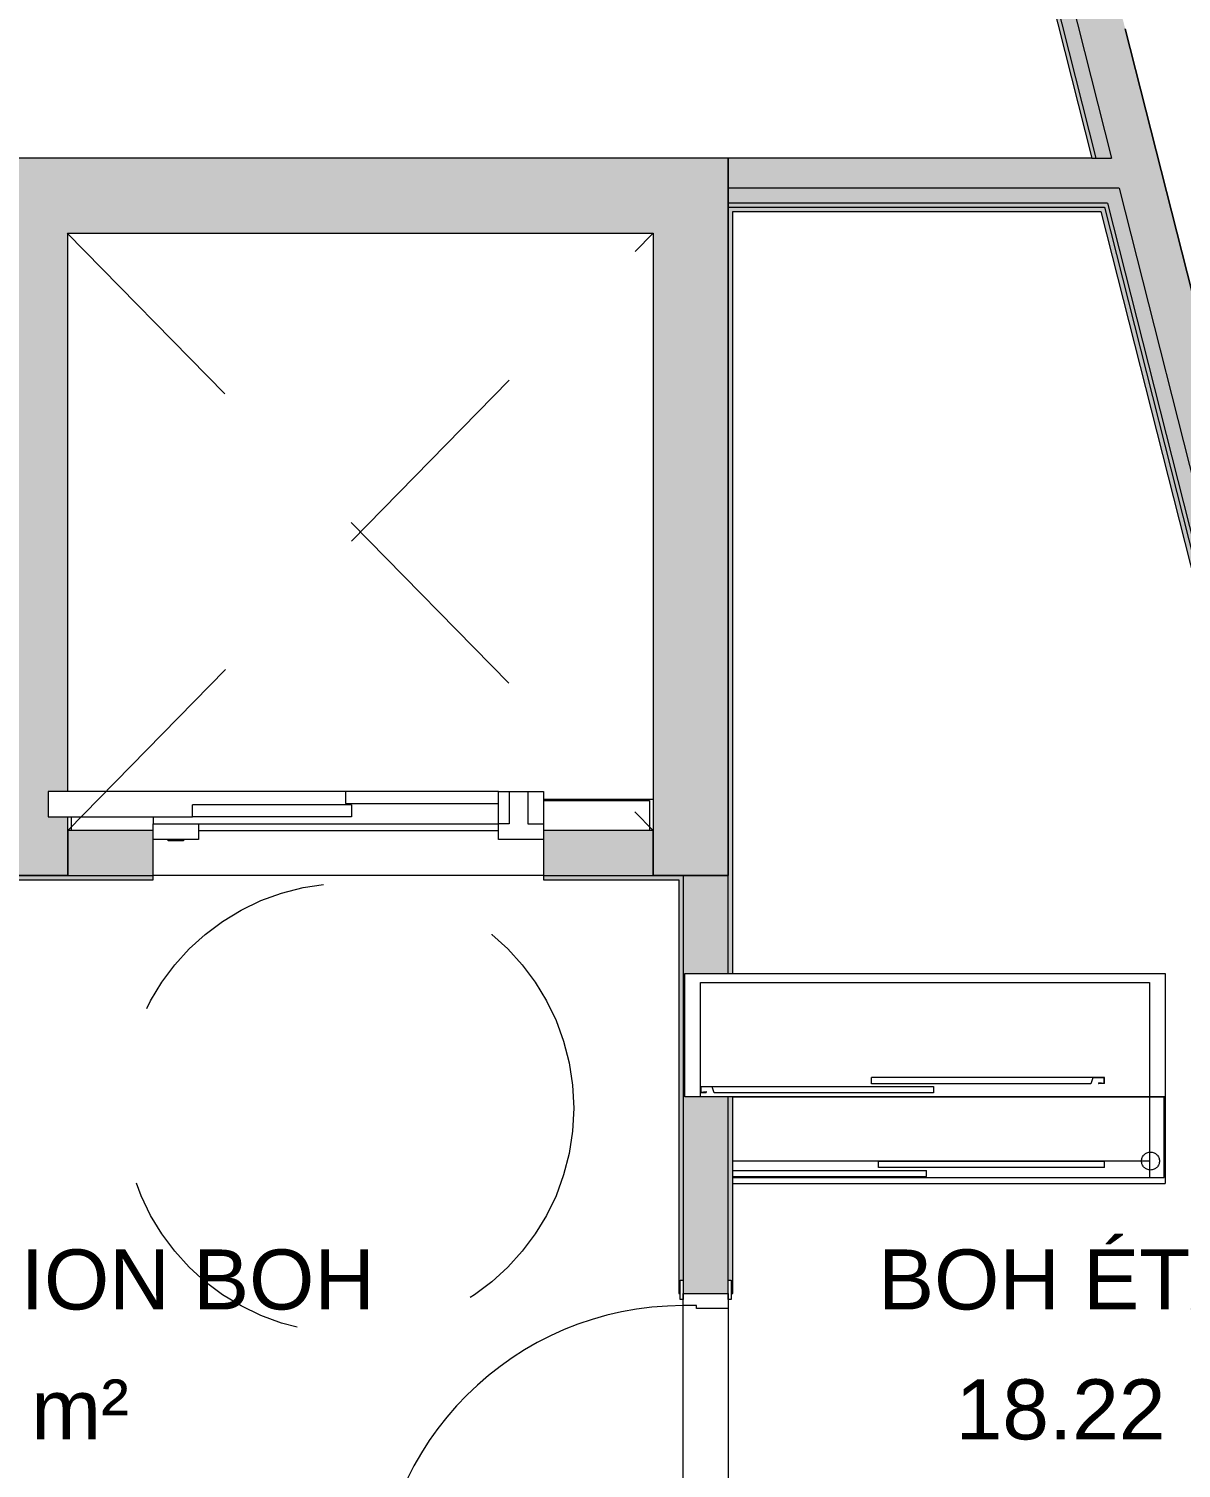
# Model space of a CAD drawing. Header units: metres. Extents: x -227.9 to -141.2, y 39.1 to 91.1.
# Drawn here: x -163.719 to -159.881, y 59.339 to 64.135 of the extents above; entities that cross this region are included whole.
import ezdxf

# ---------------------------------------------------------------- set-up
doc = ezdxf.new("R2010")
doc.units = ezdxf.units.M
doc.linetypes.add('DASHEDX2', pattern=[38.1, 25.4, -12.7])
doc.linetypes.add('JIS_02_0.7', pattern=[1.35, 0.75, -0.6])
for name, color, linetype, lineweight in [('A-AREA-IDEN', 7, 'Continuous', 9), ('A-DOOR', 7, 'Continuous', 5), ('A-FLOR', 7, 'Continuous', 5), ('A-WALL', 7, 'Continuous', 5), ('A-WALL-PATT', 7, 'Continuous', 13), ('I-WALL', 7, 'Continuous', 5), ('Q-SPCQ', 7, 'Continuous', 5), ('Q-SPCQ-HDLN', 7, 'DASHEDX2', 5)]:
    doc.layers.add(name, color=color, linetype=linetype, lineweight=lineweight)
doc.layers.add('A-DETL', color=94, linetype='Continuous', lineweight=5, true_color=0x00a600)
doc.layers.add('A-DETL-MBND', color=9, linetype='Continuous', lineweight=5, true_color=0xc0c0c0)
doc.styles.add('Arial_1', font='arial.ttf', dxfattribs={"height": 0.2})

msp = doc.modelspace()

# ---------------------------------------------------------------- hatches: boundary and pattern name
at = {"layer": 'A-WALL-PATT', "lineweight": 5, "true_color": 0xaaaaaa}
for points in [[(-162.6933, 63.4535), (-161.6391, 63.4535), (-161.6391, 63.7035), (-165.7891, 63.7035), (-165.7891, 63.4535), (-163.5891, 63.4535)], [(-161.6391, 61.3135), (-161.3891, 61.3135), (-161.3891, 63.7035), (-161.6391, 63.7035), (-161.6391, 61.7134)], [(-163.8391, 61.3135), (-163.5891, 61.3135), (-163.5891, 61.5085), (-163.6541, 61.5085), (-163.6541, 61.5935), (-163.5891, 61.5935), (-163.5891, 63.4535), (-163.8391, 63.4535), (-163.8391, 61.5085)]]:
    msp.add_hatch(color=253, dxfattribs=at).paths.add_polyline_path(points)
at = {"layer": 'I-WALL', "true_color": 0xaaaaaa}
for points in [[(-159.5788, 61.5947), (-159.4333, 61.6315), (-161.0414, 67.9793), (-161.1868, 67.9425), (-159.6088, 61.7134)], [(-160.0876, 63.6035), (-160.113, 63.7035), (-161.3891, 63.7035), (-161.3891, 63.6035), (-160.1392, 63.6035)], [(-160.1266, 63.5535), (-160.1392, 63.6035), (-161.3891, 63.6035), (-161.3891, 63.5535), (-160.14, 63.5535)], [(-160.1367, 63.5405), (-160.14, 63.5535), (-161.3891, 63.5535), (-161.3891, 63.5405), (-160.2264, 63.5405)], [(-160.1484, 63.5255), (-160.1329, 63.5255), (-160.1367, 63.5405), (-161.3891, 63.5405), (-161.3891, 63.5255), (-160.2264, 63.5255)], [(-159.6389, 61.5145), (-159.6244, 61.5182), (-160.1329, 63.5255), (-160.1484, 63.5255), (-159.6893, 61.7134)]]:
    msp.add_hatch(color=253, dxfattribs=at).paths.add_polyline_path(points)
h = msp.add_hatch(color=253, dxfattribs=at)
h.paths.add_polyline_path([(-159.6244, 61.5182), (-159.6118, 61.5214), (-160.1266, 63.5535), (-160.14, 63.5535), (-159.6738, 61.7134)])
h.paths.add_polyline_path([(-160.1646, 63.7035), (-161.2353, 67.9302), (-161.2479, 67.927), (-160.178, 63.7035)])
h = msp.add_hatch(color=253, dxfattribs=at)
h.paths.add_polyline_path([(-159.6149, 61.534), (-159.5665, 61.5462), (-160.0876, 63.6035), (-160.1392, 63.6035), (-159.6604, 61.7134)])
h.paths.add_polyline_path([(-160.113, 63.7035), (-161.1868, 67.9425), (-161.2353, 67.9302), (-160.1646, 63.7035)])
h = msp.add_hatch(color=253, dxfattribs=at)
h.paths.add_polyline_path([(-161.3741, 58.7753), (-161.3741, 58.8203), (-161.3791, 58.8203), (-161.3791, 58.7753)])
h.paths.add_polyline_path([(-161.3791, 59.9203), (-161.3741, 59.9203), (-161.3741, 60.5779), (-161.3891, 60.5779), (-161.3891, 59.9653), (-161.3791, 59.9653)])
h.paths.add_polyline_path([(-161.3856, 60.987), (-161.3741, 60.987), (-161.3741, 63.5255), (-161.3891, 63.5255), (-161.3891, 60.987), (-161.3874, 60.987)])
h = msp.add_hatch(color=253, dxfattribs=at)
h.paths.add_polyline_path([(-161.6391, 61.3135), (-161.6391, 61.4635), (-162.0041, 61.4635), (-162.0041, 61.3135), (-161.871, 61.3135)])
h.paths.add_polyline_path([(-163.3041, 61.3135), (-163.3041, 61.4635), (-163.5891, 61.4635), (-163.5891, 61.3135)])
h = msp.add_hatch(color=253, dxfattribs=at)
h.paths.add_polyline_path([(-165.6639, 61.2985), (-165.6639, 61.3135), (-165.8891, 61.3135), (-165.8891, 61.2985), (-165.8741, 61.2985)])
h.paths.add_polyline_path([(-164.3639, 61.2985), (-163.3041, 61.2985), (-163.3041, 61.3135), (-164.3639, 61.3135)])
h.paths.add_polyline_path([(-162.0041, 61.2985), (-161.5391, 61.2985), (-161.5391, 61.3135), (-162.0041, 61.3135)])
h = msp.add_hatch(color=253, dxfattribs=at)
h.paths.add_polyline_path([(-161.5391, 58.7603), (-161.5391, 58.7753), (-161.5491, 58.7753), (-161.5491, 58.8203), (-161.5541, 58.8203), (-161.5541, 58.7603), (-161.5466, 58.7603)])
h.paths.add_polyline_path([(-161.5491, 59.9203), (-161.5491, 59.9653), (-161.5391, 59.9653), (-161.5391, 61.2985), (-161.5541, 61.2985), (-161.5541, 59.9203)])
h = msp.add_hatch(color=253, dxfattribs=at)
h.paths.add_polyline_path([(-161.5391, 58.7603), (-161.3891, 58.7603), (-161.3891, 58.8203), (-161.5391, 58.8203), (-161.5391, 58.7753)])
h.paths.add_polyline_path([(-161.4641, 59.9203), (-161.3891, 59.9203), (-161.3891, 60.5779), (-161.5341, 60.5779), (-161.5341, 60.987), (-161.3891, 60.987), (-161.3891, 61.3135), (-161.5391, 61.3135), (-161.5391, 59.9203), (-161.4953, 59.9203)])

# ---------------------------------------------------------------- linework, layer by layer
at = {"layer": 'A-DETL', "color": 7, "linetype": 'JIS_02_0.7'}
for p, q in [((-163.5909, 63.4535), (-161.6391, 61.4635)), ((-163.5891, 61.4635), (-161.6391, 63.4535))]:
    msp.add_line(p, q, dxfattribs=at)
msp.add_circle((-162.6539, 60.5385), 0.75, dxfattribs=at)
at = {"layer": 'A-DETL-MBND', "lineweight": 9}
for p, q in [((-162.0041, 61.5635), (-161.6518, 61.5635)), ((-161.6518, 61.5635), (-161.6518, 61.4635)), ((-163.5764, 61.4635), (-163.5764, 61.5085))]:
    msp.add_line(p, q, dxfattribs=at)
at = {"layer": 'A-DOOR', "color": 9, "true_color": 0xc0c0c0}
for p, q in [((-163.6541, 61.5935), (-163.6541, 61.5085)), ((-162.6641, 61.5935), (-163.6541, 61.5935)), ((-162.6641, 61.5935), (-162.6641, 61.5535)), ((-162.1541, 61.5935), (-162.6641, 61.5935)), ((-162.1541, 61.4335), (-162.1541, 61.5935)), ((-162.1541, 61.5935), (-162.0571, 61.5935)), ((-162.1191, 61.5935), (-162.1191, 61.4855)), ((-162.0571, 61.5935), (-162.0571, 61.4855)), ((-162.6441, 61.5485), (-163.1741, 61.5485)), ((-163.1741, 61.5085), (-163.1741, 61.5485)), ((-162.6641, 61.5535), (-162.1541, 61.5535)), ((-162.6441, 61.5485), (-162.6441, 61.5085)), ((-163.6541, 61.5085), (-163.1741, 61.5085)), ((-163.3041, 61.5085), (-163.3041, 61.4855)), ((-163.3041, 61.4335), (-163.3041, 61.4855)), ((-163.3041, 61.4855), (-163.1541, 61.4855)), ((-162.6441, 61.5085), (-163.1741, 61.5085)), ((-163.1541, 61.4855), (-163.1541, 61.4335)), ((-163.1541, 61.4855), (-162.1541, 61.4855)), ((-162.1191, 61.4855), (-162.1541, 61.4855)), ((-162.0571, 61.4855), (-162.0041, 61.4855)), ((-162.0041, 61.4855), (-162.0041, 61.4335)), ((-163.1541, 61.4335), (-163.3041, 61.4335)), ((-163.2541, 61.4285), (-163.2541, 61.4335)), ((-163.2041, 61.4285), (-163.2541, 61.4285)), ((-163.2041, 61.4335), (-163.2041, 61.4285)), ((-162.0041, 61.4335), (-162.1541, 61.4335)), ((-161.5491, 59.9653), (-161.5391, 59.9653)), ((-161.5491, 59.9003), (-161.5491, 59.9653)), ((-161.5391, 59.9653), (-161.5391, 59.9003)), ((-161.3891, 59.9653), (-161.3791, 59.9653)), ((-161.3891, 59.9003), (-161.3891, 59.9653)), ((-161.3791, 59.9653), (-161.3791, 59.9003)), ((-161.5391, 59.8803), (-161.5391, 59.9203)), ((-161.5391, 59.9203), (-161.3891, 59.9203)), ((-161.3891, 59.9203), (-161.3891, 59.8703)), ((-161.5391, 59.9003), (-161.5491, 59.9003)), ((-161.4953, 59.8803), (-161.5391, 59.8803)), ((-161.4953, 59.8703), (-161.4953, 59.8803)), ((-161.3891, 59.8703), (-161.4953, 59.8703)), ((-161.3791, 59.9003), (-161.3891, 59.9003))]:
    msp.add_line(p, q, dxfattribs=at)
at = {"layer": 'A-DOOR', "color": 9, "lineweight": 9, "true_color": 0xc0c0c0}
for p, q in [((-162.0571, 61.5935), (-162.0041, 61.5935)), ((-162.0041, 61.5935), (-162.0041, 61.4855))]:
    msp.add_line(p, q, dxfattribs=at)
at = {"layer": 'A-DOOR'}
msp.add_arc((-161.5391, 58.8603), 1.02, 90, 180, dxfattribs=at)
at = {"layer": 'A-FLOR'}
msp.add_line((-160.0674, 64.1345), (-159.5584, 62.1258), dxfattribs=at)
at = {"layer": 'A-FLOR', "lineweight": 9}
msp.add_line((-161.6391, 61.5666), (-162.0041, 61.5666), dxfattribs=at)
at = {"layer": 'A-WALL'}
for p, q in [((-161.2353, 67.9302), (-160.1646, 63.7035)), ((-161.1868, 67.9425), (-160.113, 63.7035)), ((-160.178, 63.7035), (-160.113, 63.7035)), ((-160.0876, 63.6035), (-161.3891, 63.6035)), ((-160.0876, 63.6035), (-159.5788, 61.5947)), ((-160.1266, 63.5535), (-161.3891, 63.5535)), ((-160.1266, 63.5535), (-159.6149, 61.534)), ((-163.5891, 61.3135), (-163.3041, 61.3135)), ((-162.0041, 61.3135), (-161.6391, 61.3135)), ((-161.5391, 61.2985), (-161.5391, 59.9653)), ((-161.3891, 60.987), (-161.3891, 61.3135)), ((-161.3891, 59.9653), (-161.3891, 60.5779))]:
    msp.add_line(p, q, dxfattribs=at)
at = {"layer": 'A-WALL', "lineweight": 15}
for p, q in [((-161.6391, 63.7035), (-165.7891, 63.7035)), ((-161.3891, 63.7035), (-161.6391, 63.7035)), ((-161.3891, 61.3135), (-161.3891, 63.7035)), ((-163.5891, 61.5935), (-163.5891, 63.4535)), ((-163.5891, 63.4535), (-161.6391, 63.4535)), ((-161.6391, 63.4535), (-161.6391, 61.3135)), ((-163.5891, 61.3135), (-163.5891, 61.5085)), ((-163.8391, 61.3135), (-163.5891, 61.3135)), ((-161.6391, 61.3135), (-161.3891, 61.3135))]:
    msp.add_line(p, q, dxfattribs=at)
at = {"layer": 'I-WALL', "lineweight": 13}
for p, q in [((-161.2479, 67.927), (-160.178, 63.7035)), ((-159.4702, 61.777), (-160.0674, 64.1345)), ((-161.3891, 63.7035), (-161.3891, 61.3135)), ((-160.178, 63.7035), (-161.3891, 63.7035)), ((-161.3891, 63.5405), (-160.1367, 63.5405)), ((-161.3741, 60.987), (-161.3741, 63.5255)), ((-161.3741, 63.5255), (-160.1484, 63.5255)), ((-160.1484, 63.5255), (-159.6352, 61.4999)), ((-160.1367, 63.5405), (-159.6244, 61.5182)), ((-163.3041, 61.4635), (-163.5891, 61.4635)), ((-163.5891, 61.4635), (-163.5891, 61.3135)), ((-161.6391, 61.4635), (-162.0041, 61.4635)), ((-161.6391, 61.3135), (-161.6391, 61.4635)), ((-163.3041, 61.2985), (-163.3041, 61.4335)), ((-162.0041, 61.4335), (-162.0041, 61.2985)), ((-164.3639, 61.2985), (-163.3041, 61.2985)), ((-163.5891, 61.3135), (-163.8391, 61.3135)), ((-162.0041, 61.2985), (-161.5541, 61.2985)), ((-161.3891, 61.3135), (-161.6391, 61.3135)), ((-161.5541, 61.2985), (-161.5541, 59.9203)), ((-161.5391, 61.3135), (-161.5391, 61.2985)), ((-161.3741, 59.9203), (-161.3741, 60.5779)), ((-161.5541, 59.9203), (-161.5491, 59.9203)), ((-161.3791, 59.9203), (-161.3741, 59.9203))]:
    msp.add_line(p, q, dxfattribs=at)
at = {"layer": 'I-WALL'}
for p, q in [((-163.1541, 61.4635), (-162.1541, 61.4635)), ((-162.0041, 61.3135), (-163.3041, 61.3135)), ((-161.5391, 58.9003), (-161.5391, 59.8803)), ((-161.3891, 59.8703), (-161.3891, 58.8703))]:
    msp.add_line(p, q, dxfattribs=at)
at = {"layer": 'Q-SPCQ', "color": 9, "lineweight": 9, "true_color": 0xc0c0c0}
for p, q in [((-161.5341, 60.5762), (-161.5341, 60.987)), ((-161.5341, 60.987), (-159.9341, 60.987)), ((-161.5341, 60.5779), (-161.5341, 60.987)), ((-161.5341, 60.987), (-159.9341, 60.987)), ((-159.9341, 60.987), (-159.9341, 60.5762)), ((-159.9341, 60.987), (-159.9341, 60.5762)), ((-159.9341, 60.5762), (-161.5341, 60.5762)), ((-161.3741, 60.5762), (-159.9341, 60.5762)), ((-159.9341, 60.5762), (-159.9341, 60.3032)), ((-161.3741, 60.287), (-159.9341, 60.287)), ((-159.9341, 60.3032), (-159.9341, 60.287))]:
    msp.add_line(p, q, dxfattribs=at)
at = {"layer": 'Q-SPCQ-HDLN', "color": 9, "lineweight": 9, "true_color": 0xc0c0c0}
for p, q in [((-161.4821, 60.5762), (-161.4821, 60.957)), ((-161.4821, 60.957), (-159.9861, 60.957)), ((-159.9861, 60.957), (-159.9861, 60.5762)), ((-160.9121, 60.6192), (-160.9121, 60.6402)), ((-160.1361, 60.6402), (-160.9121, 60.6402)), ((-160.1749, 60.6392), (-160.1821, 60.6192)), ((-160.1371, 60.6392), (-160.1749, 60.6392)), ((-160.1551, 60.6222), (-160.1461, 60.6222)), ((-160.1461, 60.6222), (-160.1461, 60.6212)), ((-160.1371, 60.6212), (-160.1371, 60.6392)), ((-160.1361, 60.6202), (-160.1361, 60.6402)), ((-161.4821, 60.6107), (-160.7061, 60.6107)), ((-161.4821, 60.5907), (-161.4631, 60.5907)), ((-161.4811, 60.6097), (-161.4811, 60.5917)), ((-161.4434, 60.6097), (-161.4811, 60.6097)), ((-161.4811, 60.5917), (-161.4721, 60.5917)), ((-161.4721, 60.5927), (-161.4631, 60.5927)), ((-161.4721, 60.5917), (-161.4721, 60.5927)), ((-161.4361, 60.5897), (-161.4434, 60.6097)), ((-160.7061, 60.5897), (-161.4361, 60.5897)), ((-160.1821, 60.6192), (-160.9121, 60.6192)), ((-160.7061, 60.6107), (-160.7061, 60.5897)), ((-160.1361, 60.6202), (-160.1551, 60.6202)), ((-160.1461, 60.6212), (-160.1371, 60.6212)), ((-159.9861, 60.5762), (-159.9861, 60.307)), ((-159.9381, 60.307), (-159.9381, 60.5762)), ((-159.9861, 60.362), (-161.3741, 60.362)), ((-160.1361, 60.361), (-160.8891, 60.361)), ((-160.8891, 60.34), (-160.8891, 60.361)), ((-160.1361, 60.34), (-160.8891, 60.34)), ((-160.1361, 60.34), (-160.1361, 60.361)), ((-161.3741, 60.331), (-160.7291, 60.331)), ((-161.3741, 60.31), (-160.7291, 60.31)), ((-161.3741, 60.307), (-159.9381, 60.307)), ((-160.7291, 60.31), (-160.7291, 60.331))]:
    msp.add_line(p, q, dxfattribs=at)
msp.add_circle((-159.9831, 60.362), 0.03, dxfattribs=at)
for centre, start, end in [((-160.1551, 60.6212), 90, 270), ((-161.4631, 60.5917), 270, 90)]:
    msp.add_arc(centre, 0.001, start, end, dxfattribs=at)

# ---------------------------------------------------------------- texts
at = {"layer": 'A-AREA-IDEN', "color": 164, "true_color": 0x0029a5, "style": 'Arial_1'}
for s, p in [('BOH ÉTAGE', (-160.8902, 59.8674)), ('CIRCULATION BOH', (-165.1427, 59.8674)), ('10.9 m²', (-164.3322, 59.4346)), ('18.22 m²', (-160.6321, 59.4346))]:
    msp.add_text(s, height=0.2, dxfattribs=at).set_placement(p)

doc.saveas('drawing.dxf')
